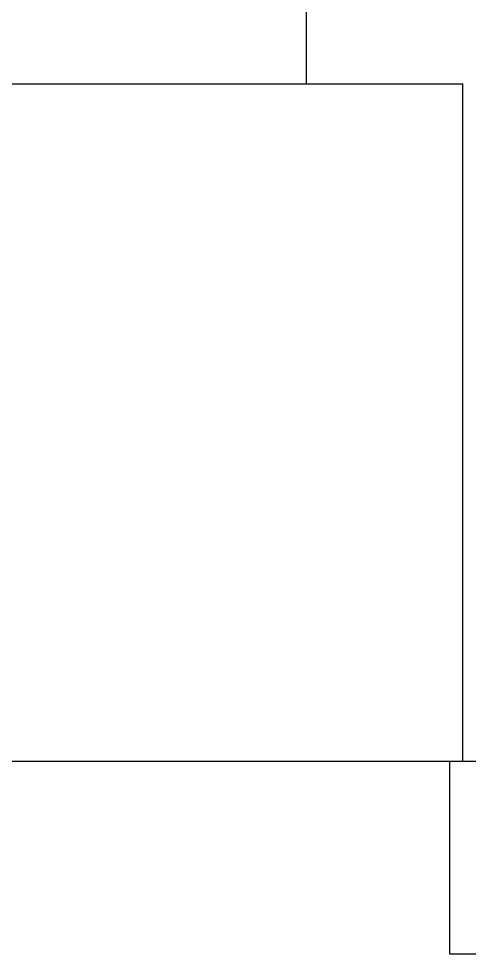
# Model space of a CAD drawing. Header units: millimetres. Extents: x 256 to 2599, y 626 to 1192.
# Drawn here: x 1991.833 to 1993.201, y 770.747 to 773.589 of the extents above; entities that cross this region are included whole.
import ezdxf

# ---------------------------------------------------------------- set-up
doc = ezdxf.new("R2010")
doc.units = ezdxf.units.MM
doc.layers.add('MAIN-1', color=7, linetype='Continuous')
doc.layers.add('MAIN-2', color=7, linetype='Continuous')

msp = doc.modelspace()

# ---------------------------------------------------------------- linework, layer by layer
at = {"layer": 'MAIN-1'}
for p, q in [((1992.7066, 773.3909), (1992.7066, 773.7075)), ((1987.3233, 773.3909), (1993.1816, 773.3909)), ((1993.1816, 771.3326), (1993.1816, 773.3909)), ((1994.6858, 771.3326), (1985.8192, 771.3326))]:
    msp.add_line(p, q, dxfattribs=at)
at = {"layer": 'MAIN-2'}
for p, q in [((1993.142, 770.7467), (1993.142, 771.3326)), ((1993.142, 770.7467), (1993.142, 771.3326)), ((1993.9733, 770.7467), (1993.142, 770.7467))]:
    msp.add_line(p, q, dxfattribs=at)

doc.saveas('drawing.dxf')
